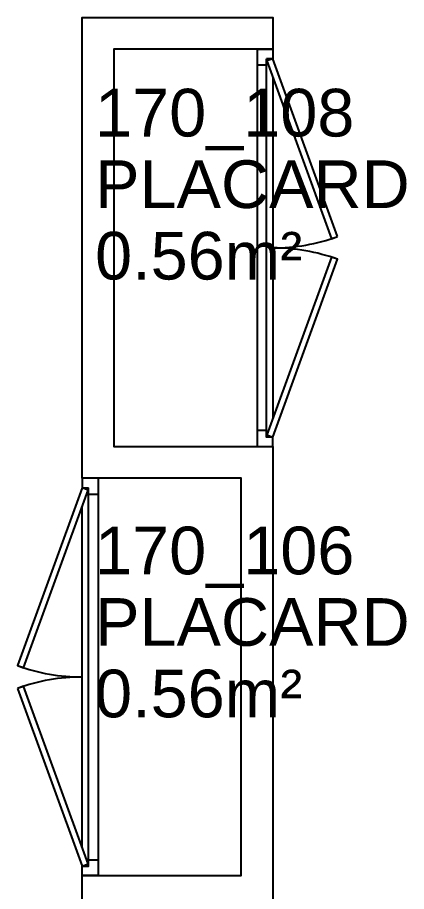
# Model space of a CAD drawing. Header units: metres. Extents: x -8 to 211, y -5 to 120.
# Drawn here: x 169.788 to 171.011, y 106.099 to 108.849 of the extents above; entities that cross this region are included whole.
import ezdxf

# ---------------------------------------------------------------- set-up
doc = ezdxf.new("R2010")
doc.units = ezdxf.units.M
doc.header["$LTSCALE"] = 0.8
doc.header["$MEASUREMENT"] = 0
doc.layers.get('0').update_dxf_attribs({"linetype": 'CONTINUOUS'})
for name, color, linetype in [('A_AGENC', 204, 'CONTINUOUS'), ('A_Etiqu_Local', 7, 'CONTINUOUS'), ('A_Etiqu_Nouveaux locaux', 140, 'CONTINUOUS'), ('A_MURS_CLOI', 7, 'CONTINUOUS')]:
    doc.layers.add(name, color=color, linetype=linetype)
doc.styles.add('Attribut', font='arial.ttf')

# ---------------------------------------------------------------- blocks, each defined once
blk = doc.blocks.new('A_Etiqu_Local')
at = {"style": 'Attribut', "flags": 1}
for tag, p in [('CODE_HOPITAL', (-0.4463, 1.632)), ('CODE_SITE', (-0.4463, 1.407)), ('CODE_BATIMENT', (-0.4463, 1.182)), ('CODE_SECTEUR', (-0.4463, 0.957)), ('CODE_ETAGE', (-0.4463, 0.732)), ('NOM_NORMALISE', (-0.4463, -0.843)), ('SECTEUR_ACTIVITE', (-0.4463, -1.068)), ('SOUS_SECTEUR_ACTIVITE', (-0.4463, -1.293)), ('VOLUME', (-0.4463, -1.518)), ('SERVICE', (-0.4463, -1.743)), ('CODE_UG', (-0.4463, -1.968)), ('CODE_UA', (-0.4463, -2.193)), ('CODE_POLE', (-0.4463, -2.418)), ('OCCUPANT_EXTERNE', (-0.4463, -2.643)), ('DISPONIBILITE', (-0.4463, -2.868)), ('ACCES_HANDICAPES', (-0.4463, -3.093)), ('NATURE_SOL', (-0.4463, -3.318)), ('RISQUE_LABORATOIRE', (-0.4463, -3.543)), ('AMIANTE', (-0.4463, -3.768))]:
    blk.add_attdef(tag, p, '', height=0.15, dxfattribs=at)
at = {"layer": 'A_Etiqu_Local', "style": 'Attribut'}
for tag, p in [('CODE_PIECE', (-0.4463, 0.282)), ('NOM_USAGE', (-0.4463, 0.057)), ('SURFACE', (-0.4463, -0.168))]:
    blk.add_attdef(tag, p, '', height=0.15, dxfattribs=at)

msp = doc.modelspace()

# ---------------------------------------------------------------- linework, layer by layer
at = {"layer": 'A_AGENC', "color": 8}
for p, q in [((170.5912, 108.661), (170.5912, 107.5879)), ((169.9912, 106.2379), (169.9912, 107.311))]:
    msp.add_line(p, q, dxfattribs=at)
for points in [[(170.5412, 108.7495), (170.5912, 108.7495), (170.5912, 108.7195), (170.5712, 108.7195)], [(170.5412, 108.7495), (170.5412, 107.4995), (170.5912, 107.4995), (170.5912, 107.5295), (170.5712, 107.5295), (170.5712, 108.7195)], [(170.5712, 108.6995), (170.5412, 108.6995)], [(170.5712, 107.5495), (170.5412, 107.5495)], [(170.0412, 107.3995), (170.0412, 106.1495), (169.9912, 106.1495), (169.9912, 106.1795), (170.0112, 106.1795), (170.0112, 107.3695)], [(170.0412, 107.3995), (169.9912, 107.3995), (169.9912, 107.3695), (170.0112, 107.3695)], [(170.0112, 107.3495), (170.0412, 107.3495)], [(170.0112, 106.1995), (170.0412, 106.1995)]]:
    msp.add_lwpolyline(points, dxfattribs=at)
for points in [[(170.7947, 108.1604), (170.5912, 108.7195), (170.5724, 108.7126), (170.7759, 108.1535)], [(170.5912, 107.5295), (170.7947, 108.0886), (170.7759, 108.0954), (170.5724, 107.5363)], [(169.9912, 107.3695), (169.7877, 106.8104), (169.8065, 106.8035), (170.01, 107.3626)], [(169.7877, 106.7386), (169.9912, 106.1795), (170.01, 106.1863), (169.8065, 106.7454)]]:
    msp.add_lwpolyline(points, close=True, dxfattribs=at)
for points in [[(170.7947, 108.0886, 0.087489), (170.5912, 108.1245, 0.087489), (170.7947, 108.1604)], [(169.7877, 106.8104, 0.087489), (169.9912, 106.7745, 0.087489), (169.7877, 106.7386)]]:
    msp.add_lwpolyline(points, format="xyb", dxfattribs=at)
at = {"layer": 'A_MURS_CLOI', "color": 8}
msp.add_lwpolyline([(170.5912, 108.7495), (170.0912, 108.7495), (170.0912, 107.4995), (170.5912, 107.4995), (170.5912, 106.0495), (170.0912, 106.0495), (170.0912, 104.7995), (170.5912, 104.7995), (170.5912, 104.6995), (169.9912, 104.6995), (169.9912, 106.1495), (170.4912, 106.1495), (170.4912, 107.3995), (169.9912, 107.3995), (169.9912, 108.8495), (170.5912, 108.8495)], close=True, dxfattribs=at)

# ---------------------------------------------------------------- block references
at = {"layer": 'A_Etiqu_Nouveaux locaux', "color": 8}
ref = msp.add_blockref('A_Etiqu_Local', (170.4782, 108.193), dxfattribs=at)
ref.add_attrib('CODE_PIECE', '170_108', (170.0318, 108.475), dxfattribs={"layer": 'A_Etiqu_Local', "height": 0.15, "style": 'Attribut'})
ref.add_attrib('NOM_USAGE', 'PLACARD', (170.0318, 108.25), dxfattribs={"layer": 'A_Etiqu_Local', "height": 0.15, "style": 'Attribut'})
ref.add_attrib('SURFACE', '0.56m²', (170.0318, 108.025), dxfattribs={"layer": 'A_Etiqu_Local', "height": 0.15, "style": 'Attribut'})
ref = msp.add_blockref('A_Etiqu_Local', (170.4782, 106.8156), dxfattribs=at)
ref.add_attrib('CODE_PIECE', '170_106', (170.0318, 107.0975), dxfattribs={"layer": 'A_Etiqu_Local', "height": 0.15, "style": 'Attribut'})
ref.add_attrib('NOM_USAGE', 'PLACARD', (170.0318, 106.8725), dxfattribs={"layer": 'A_Etiqu_Local', "height": 0.15, "style": 'Attribut'})
ref.add_attrib('SURFACE', '0.56m²', (170.0318, 106.6475), dxfattribs={"layer": 'A_Etiqu_Local', "height": 0.15, "style": 'Attribut'})

doc.saveas('drawing.dxf')
